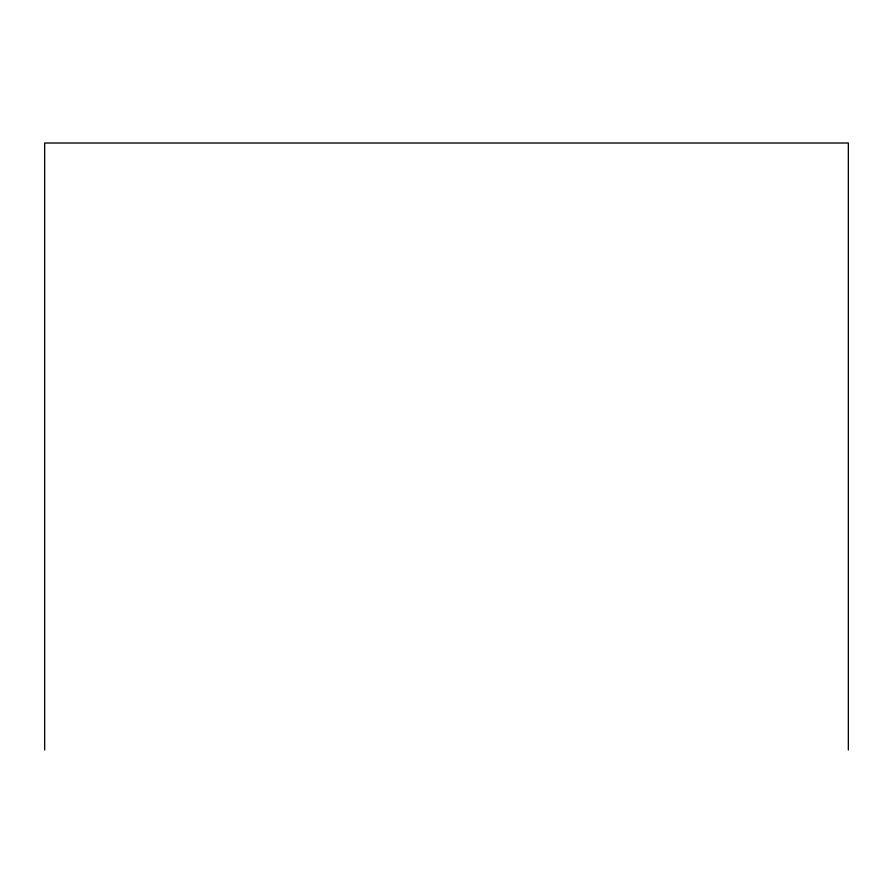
<?xml version="1.0" encoding="UTF-8"?>
<svg xmlns="http://www.w3.org/2000/svg" width="893" height="893" viewBox="0 0 893 893"><rect width="100%" height="100%" fill="white"/><g stroke="black" fill="none" stroke-linecap="round" stroke-linejoin="round"><path stroke-width="1.34" d="M848.35 749.986L848.35 143.014L44.65 143.014L44.65 749.986"/></g></svg>
